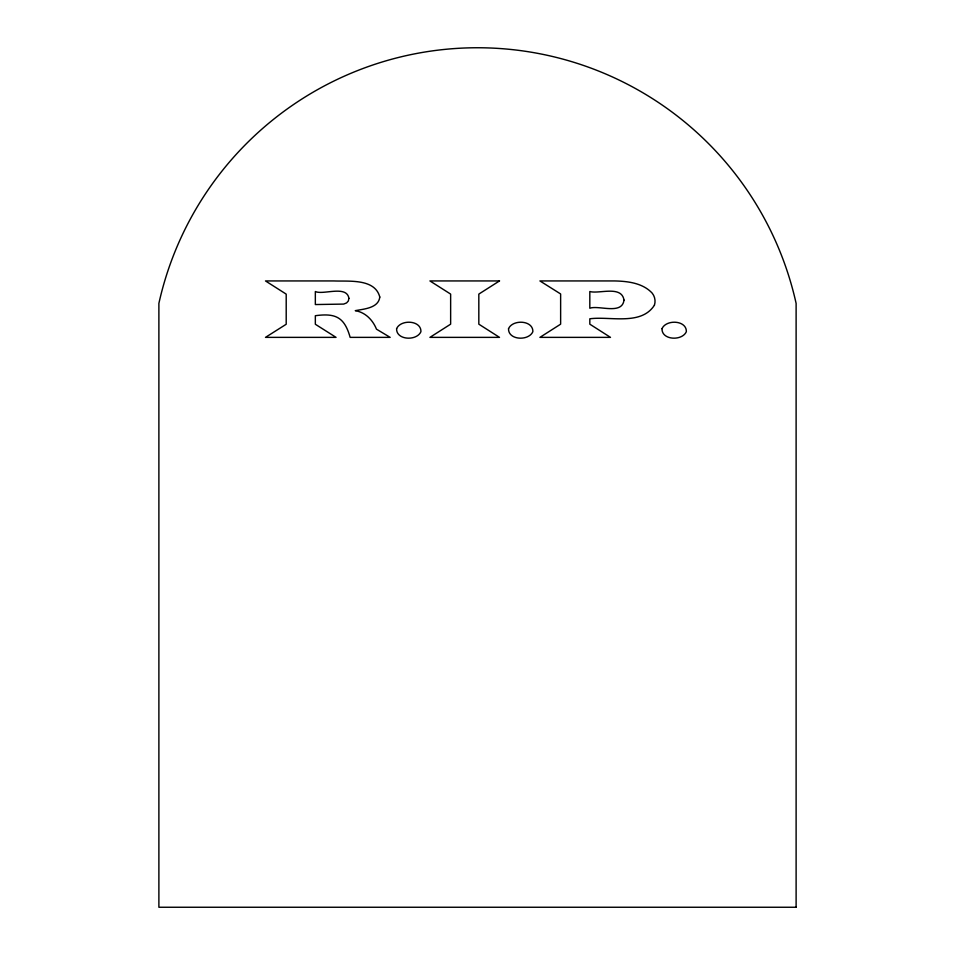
<?xml version="1.0" encoding="UTF-8"?>
<svg xmlns="http://www.w3.org/2000/svg" width="955" height="955" viewBox="0 0 955 955"><rect width="100%" height="100%" fill="white"/><g stroke="black" fill="none" stroke-linecap="round" stroke-linejoin="round"><path stroke-width="1.43" d="M379.792 297.065C378.478 308.25 363.724 309.002 355.272 310.662C365.371 312.321 372.772 319.985 376.485 329.177L390.165 337.366L350.151 337.366C344.397 316.953 335.408 312.989 315.341 315.711L315.341 324.258L336.053 337.366L265.49 337.366L286.202 324.258L286.202 294.128L265.49 280.937L333.868 280.937C348.527 281.606 374.981 278.203 379.792 297.065M396.6 328.651C396.122 340.267 416.714 341.221 420.928 331.695C421.346 320.164 400.814 319.161 396.6 328.651M508.538 328.651C508.06 340.267 528.652 341.221 532.866 331.695C533.284 320.164 512.751 319.161 508.538 328.651M662.018 328.651C661.54 340.267 682.133 341.221 686.347 331.695C686.764 320.164 666.232 319.161 662.018 328.651M623.997 300.085C622.147 315.21 598.785 304.967 589.82 308.226L589.82 291.526C599.119 294.188 621.645 285.091 623.997 300.085M348.909 298.306L348.324 301.004L346.57 302.926L343.657 304.084L315.341 304.55L315.341 291.526C323.065 295.274 346.749 284.841 348.909 298.306M654.438 305.158C641.175 326.013 609.708 316.01 589.82 318.803L589.82 324.175L610.484 337.366L539.921 337.366L560.633 324.175L560.633 293.961L539.921 280.937L614.531 280.937C627.722 281.224 642.727 282.955 652.205 293.161A12.94 12.94 0 0 1 654.438 305.158M499.501 280.937L478.825 294.092L478.825 324.175L499.501 337.366L429.929 337.366L450.641 324.175L450.641 294.092L429.929 280.937L499.501 280.937M796.112 907.25L158.888 907.25L158.888 303.38A326.371 326.371 0 0 1 796.112 303.38L796.112 907.25"/></g></svg>
